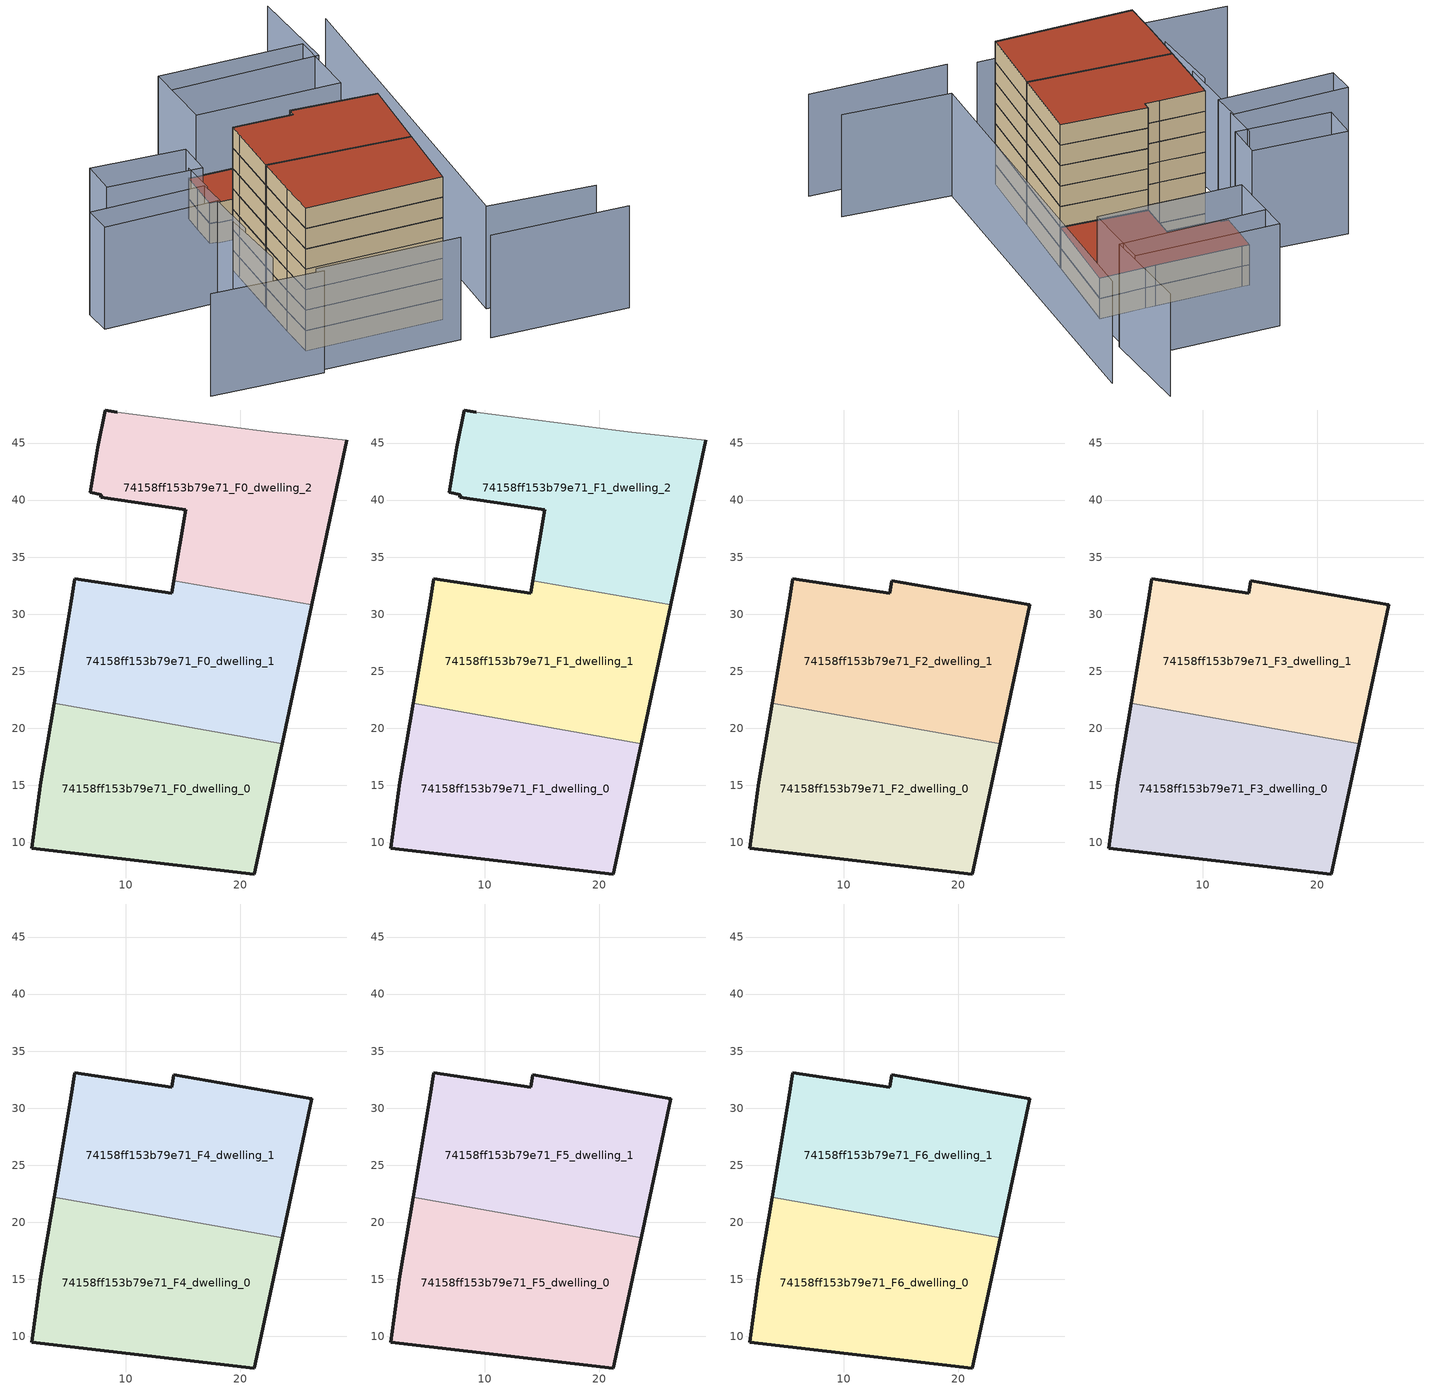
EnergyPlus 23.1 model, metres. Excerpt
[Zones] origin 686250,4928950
74158ff153b79e71_F0_dwelling_0
 floor ground (EU_floor_Construction): 21.25,7.22 23.69,18.66 3.7,22.17 2.55,15.25 1.74,9.5 z0
 wall outside (EU_wall_Construction): 23.69,18.66 21.25,7.22 1.74,9.5 2.55,15.25 3.7,22.17 z0:3
 wall to 74158ff153b79e71_F0_dwelling_1 (EU_wall_Construction): 3.7,22.17 23.69,18.66 z0:3
74158ff153b79e71_F0_dwelling_1
 floor ground (EU_floor_Construction): 23.69,18.66 26.28,30.83 14.19,32.95 14,31.83 11.94,32.13 5.51,33.08 5.15,30.87 3.7,22.17 z0
 wall outside (EU_wall_Construction): 26.28,30.83 23.69,18.66 / 3.7,22.17 5.15,30.87 5.51,33.08 11.94,32.13 14,31.83 14.19,32.95 z0:3
 wall to 74158ff153b79e71_F0_dwelling_2 (EU_wall_Construction): 14.19,32.95 26.28,30.83 z0:3
74158ff153b79e71_F0_dwelling_2
 floor ground (EU_floor_Construction): 26.28,30.83 29.35,45.24 22.86,45.96 21.46,46.12 9.25,47.7 8.17,47.89 7.54,44.64 6.85,40.66 7.83,40.47 7.79,40.26 15.26,39.15 14.19,32.95 z0
 wall outside (EU_wall_Construction): 29.35,45.24 26.28,30.83 / 14.19,32.95 15.26,39.15 7.79,40.26 7.83,40.47 6.85,40.66 7.54,44.64 8.17,47.89 9.25,47.7 z0:3
 wall adiabatic (EU_wall_Construction): 9.25,47.7 21.46,46.12 22.86,45.96 29.35,45.24 z0:3
74158ff153b79e71_F1_dwelling_0
 floor to 74158ff153b79e71_F0_dwelling_0 (EU_floor_Construction): 21.25,7.22 23.69,18.66 3.7,22.17 2.55,15.25 1.74,9.5 z3
 wall outside (EU_wall_Construction): 23.69,18.66 21.25,7.22 1.74,9.5 2.55,15.25 3.7,22.17 z3:6
 wall to 74158ff153b79e71_F1_dwelling_1 (EU_wall_Construction): 3.7,22.17 23.69,18.66 z3:6
74158ff153b79e71_F1_dwelling_1
 floor to 74158ff153b79e71_F0_dwelling_1 (EU_floor_Construction): 23.69,18.66 26.28,30.83 14.19,32.95 14,31.83 11.94,32.13 5.51,33.08 5.15,30.87 3.7,22.17 z3
 wall outside (EU_wall_Construction): 26.28,30.83 23.69,18.66 / 3.7,22.17 5.15,30.87 5.51,33.08 11.94,32.13 14,31.83 14.19,32.95 z3:6
 wall to 74158ff153b79e71_F1_dwelling_2 (EU_wall_Construction): 14.19,32.95 26.28,30.83 z3:6
74158ff153b79e71_F1_dwelling_2
 floor to 74158ff153b79e71_F0_dwelling_2 (EU_floor_Construction): 26.28,30.83 29.35,45.24 22.86,45.96 21.46,46.12 9.25,47.7 8.17,47.89 7.54,44.64 6.85,40.66 7.83,40.47 7.79,40.26 15.26,39.15 14.19,32.95 z3
 wall outside (EU_wall_Construction): 29.35,45.24 26.28,30.83 / 14.19,32.95 15.26,39.15 7.79,40.26 7.83,40.47 6.85,40.66 7.54,44.64 8.17,47.89 9.25,47.7 z3:6
 wall adiabatic (EU_wall_Construction): 9.25,47.7 21.46,46.12 22.86,45.96 29.35,45.24 z3:6
 roof outside (EU_roof_Construction): 29.35,45.24 26.28,30.83 14.19,32.95 15.26,39.15 7.79,40.26 7.83,40.47 6.85,40.66 7.54,44.64 8.17,47.89 9.25,47.7 21.46,46.12 22.86,45.96 z6
74158ff153b79e71_F2_dwelling_0
 floor to 74158ff153b79e71_F1_dwelling_0 (EU_floor_Construction): 21.25,7.22 23.69,18.66 3.7,22.17 2.55,15.25 1.74,9.5 z6
 wall outside (EU_wall_Construction): 23.69,18.66 21.25,7.22 1.74,9.5 2.55,15.25 3.7,22.17 z6:9
 wall to 74158ff153b79e71_F2_dwelling_1 (EU_wall_Construction): 3.7,22.17 23.69,18.66 z6:9
74158ff153b79e71_F2_dwelling_1
 floor to 74158ff153b79e71_F1_dwelling_1 (EU_floor_Construction): 23.69,18.66 26.28,30.83 14.19,32.95 14,31.83 11.94,32.13 5.51,33.08 5.15,30.87 3.7,22.17 z6
 wall outside (EU_wall_Construction): 3.7,22.17 5.15,30.87 5.51,33.08 11.94,32.13 14,31.83 14.19,32.95 26.28,30.83 23.69,18.66 z6:9
74158ff153b79e71_F3_dwelling_0
 floor to 74158ff153b79e71_F2_dwelling_0 (EU_floor_Construction): 21.25,7.22 23.69,18.66 3.7,22.17 2.55,15.25 1.74,9.5 z9
 wall outside (EU_wall_Construction): 23.69,18.66 21.25,7.22 1.74,9.5 2.55,15.25 3.7,22.17 z9:12
 wall to 74158ff153b79e71_F3_dwelling_1 (EU_wall_Construction): 3.7,22.17 23.69,18.66 z9:12
74158ff153b79e71_F3_dwelling_1
 floor to 74158ff153b79e71_F2_dwelling_1 (EU_floor_Construction): 23.69,18.66 26.28,30.83 14.19,32.95 14,31.83 11.94,32.13 5.51,33.08 5.15,30.87 3.7,22.17 z9
 wall outside (EU_wall_Construction): 3.7,22.17 5.15,30.87 5.51,33.08 11.94,32.13 14,31.83 14.19,32.95 26.28,30.83 23.69,18.66 z9:12
74158ff153b79e71_F4_dwelling_0
 floor to 74158ff153b79e71_F3_dwelling_0 (EU_floor_Construction): 21.25,7.22 23.69,18.66 3.7,22.17 2.55,15.25 1.74,9.5 z12
 wall outside (EU_wall_Construction): 23.69,18.66 21.25,7.22 1.74,9.5 2.55,15.25 3.7,22.17 z12:15
 wall to 74158ff153b79e71_F4_dwelling_1 (EU_wall_Construction): 3.7,22.17 23.69,18.66 z12:15
74158ff153b79e71_F4_dwelling_1
 floor to 74158ff153b79e71_F3_dwelling_1 (EU_floor_Construction): 23.69,18.66 26.28,30.83 14.19,32.95 14,31.83 11.94,32.13 5.51,33.08 5.15,30.87 3.7,22.17 z12
 wall outside (EU_wall_Construction): 3.7,22.17 5.15,30.87 5.51,33.08 11.94,32.13 14,31.83 14.19,32.95 26.28,30.83 23.69,18.66 z12:15
74158ff153b79e71_F5_dwelling_0
 floor to 74158ff153b79e71_F4_dwelling_0 (EU_floor_Construction): 21.25,7.22 23.69,18.66 3.7,22.17 2.55,15.25 1.74,9.5 z15
 wall outside (EU_wall_Construction): 23.69,18.66 21.25,7.22 1.74,9.5 2.55,15.25 3.7,22.17 z15:18
 wall to 74158ff153b79e71_F5_dwelling_1 (EU_wall_Construction): 3.7,22.17 23.69,18.66 z15:18
74158ff153b79e71_F5_dwelling_1
 floor to 74158ff153b79e71_F4_dwelling_1 (EU_floor_Construction): 23.69,18.66 26.28,30.83 14.19,32.95 14,31.83 11.94,32.13 5.51,33.08 5.15,30.87 3.7,22.17 z15
 wall outside (EU_wall_Construction): 3.7,22.17 5.15,30.87 5.51,33.08 11.94,32.13 14,31.83 14.19,32.95 26.28,30.83 23.69,18.66 z15:18
74158ff153b79e71_F6_dwelling_0
 floor to 74158ff153b79e71_F5_dwelling_0 (EU_floor_Construction): 21.25,7.22 23.69,18.66 3.7,22.17 2.55,15.25 1.74,9.5 z18
 wall outside (EU_wall_Construction): 23.69,18.66 21.25,7.22 1.74,9.5 2.55,15.25 3.7,22.17 z18:21
 wall to 74158ff153b79e71_F6_dwelling_1 (EU_wall_Construction): 3.7,22.17 23.69,18.66 z18:21
 roof outside (EU_roof_Construction): 23.69,18.66 21.25,7.22 1.74,9.5 2.55,15.25 3.7,22.17 z21
74158ff153b79e71_F6_dwelling_1
 floor to 74158ff153b79e71_F5_dwelling_1 (EU_floor_Construction): 23.69,18.66 26.28,30.83 14.19,32.95 14,31.83 11.94,32.13 5.51,33.08 5.15,30.87 3.7,22.17 z18
 wall outside (EU_wall_Construction): 3.7,22.17 5.15,30.87 5.51,33.08 11.94,32.13 14,31.83 14.19,32.95 26.28,30.83 23.69,18.66 z18:21
 roof outside (EU_roof_Construction): 26.28,30.83 23.69,18.66 3.7,22.17 5.15,30.87 5.51,33.08 11.94,32.13 14,31.83 14.19,32.95 z21
shading: 23.9,-0.19 43.26,-2.97 / 0.01,4.25 20.28,1.43 / -15.12,5.84 0.59,3.29 / -0.91,26.64 -1.84,18.36 / 42.67,4.03 27.59,6.76 / 27.59,6.76 37.35,60.8 / 0.7,36.01 0.03,30.53 / 32.85,67.71 31.29,52.89 / 31.29,52.89 10.31,55.09 / -2.18,20.75 -3.14,9.78 / -0.57,26.6 -16.96,28.39 / -16.96,28.39 -16.48,32.82 / -16.48,32.82 -0.09,31.03 / -0.09,31.03 -0.57,26.6 / -10.09,42.85 3.17,40.63 / 3.17,40.63 2.26,35.17 / 2.26,35.17 -11.01,37.39 / -11.01,37.39 -10.09,42.85 / 10.73,59.22 31.17,56.59 / 31.17,56.59 29.69,45.07 / 29.69,45.07 9.25,47.69 / 9.25,47.69 10.73,59.22 z0:15
[Building]
EU S2 Campaign: North Axis=0; Terrain=City; Solar Distribution=FullExterior
[Site:Location]
Bologna: Latitude=44.5; Longitude=11.25; Time Zone=1; Elevation=37
[SizingPeriod:WeatherFileDays]
AnnualSizingPeriod: Begin Month=1; Begin Day of Month=1; End Month=12; End Day of Month=31; Day of Week for Start Day=Monday; Use Weather File Daylight Saving Period=No; Use Weather File Rain and Snow Indicators=No
[MATERIAL]
EU_InternalMass_Material: Roughness=MediumRough; Thickness=0.1; Conductivity=1; Density=1800; Specific Heat=900; Thermal Absorptance=0.9; Solar Absorptance=0.7; Visible Absorptance=0.7
[MATERIAL:NOMASS] Roughness=MediumRough; Thermal Absorptance=0.9; Solar Absorptance=0.7; Visible Absorptance=0.7
Name | Thermal Resistance
EU_wall_NoMass | 0.905828
EU_roof_NoMass | 0.37593
EU_floor_NoMass | 0.67114
[CONSTRUCTION]
EU_wall_Construction: EU_wall_NoMass
EU_roof_Construction: EU_roof_NoMass
EU_floor_Construction: EU_floor_NoMass
EU_InternalMass_Construction: EU_InternalMass_Material
[ZONE] Type=1; Multiplier=1; Ceiling Height=autocalculate; Floor Area=autocalculate; Part of Total Floor Area=Yes
Name | Volume
74158ff153b79e71_F0_dwelling_0 | 734.856
74158ff153b79e71_F1_dwelling_0; 74158ff153b79e71_F2_dwelling_0; 74158ff153b79e71_F3_dwelling_0; 74158ff153b79e71_F4_dwelling_0; 74158ff153b79e71_F5_dwelling_0; 74158ff153b79e71_F6_dwelling_0 | 734.855
74158ff153b79e71_F0_dwelling_1 | 734.821
74158ff153b79e71_F1_dwelling_1; 74158ff153b79e71_F2_dwelling_1; 74158ff153b79e71_F3_dwelling_1; 74158ff153b79e71_F4_dwelling_1; 74158ff153b79e71_F5_dwelling_1; 74158ff153b79e71_F6_dwelling_1 | 734.823
74158ff153b79e71_F0_dwelling_2; 74158ff153b79e71_F1_dwelling_2 | 734.861
[INTERNALMASS] Construction=EU_InternalMass_Construction
Name | Zone or ZoneList | Surface Area
74158ff153b79e71_F0_dwelling_0_EU_InternalMass | 74158ff153b79e71_F0_dwelling_0 | 244.952
74158ff153b79e71_F0_dwelling_1_EU_InternalMass | 74158ff153b79e71_F0_dwelling_1 | 244.941
74158ff153b79e71_F0_dwelling_2_EU_InternalMass | 74158ff153b79e71_F0_dwelling_2 | 244.954
74158ff153b79e71_F1_dwelling_0_EU_InternalMass | 74158ff153b79e71_F1_dwelling_0 | 244.952
74158ff153b79e71_F1_dwelling_1_EU_InternalMass | 74158ff153b79e71_F1_dwelling_1 | 244.941
74158ff153b79e71_F1_dwelling_2_EU_InternalMass | 74158ff153b79e71_F1_dwelling_2 | 244.954
74158ff153b79e71_F2_dwelling_0_EU_InternalMass | 74158ff153b79e71_F2_dwelling_0 | 367.426
74158ff153b79e71_F2_dwelling_1_EU_InternalMass | 74158ff153b79e71_F2_dwelling_1 | 367.426
74158ff153b79e71_F3_dwelling_0_EU_InternalMass | 74158ff153b79e71_F3_dwelling_0 | 367.426
74158ff153b79e71_F3_dwelling_1_EU_InternalMass | 74158ff153b79e71_F3_dwelling_1 | 367.426
74158ff153b79e71_F4_dwelling_0_EU_InternalMass | 74158ff153b79e71_F4_dwelling_0 | 367.426
74158ff153b79e71_F4_dwelling_1_EU_InternalMass | 74158ff153b79e71_F4_dwelling_1 | 367.426
74158ff153b79e71_F5_dwelling_0_EU_InternalMass | 74158ff153b79e71_F5_dwelling_0 | 367.426
74158ff153b79e71_F5_dwelling_1_EU_InternalMass | 74158ff153b79e71_F5_dwelling_1 | 367.426
74158ff153b79e71_F6_dwelling_0_EU_InternalMass | 74158ff153b79e71_F6_dwelling_0 | 367.426
74158ff153b79e71_F6_dwelling_1_EU_InternalMass | 74158ff153b79e71_F6_dwelling_1 | 367.426
[OTHEREQUIPMENT] Fuel Type=Electricity; Design Level Calculation Method=Watts/Area; Power per Zone Floor Area=1; Fraction Latent=0; Fraction Radiant=0; Fraction Lost=0; Carbon Dioxide Generation Rate=0; EndUse Subcategory=EU_Step8_InternalGains
Name | Zone or ZoneList or Space or SpaceList | Schedule
EU_Step8_InternalGain_74158ff153b79e71_F0_dwelling_0_f000 | 74158ff153b79e71_F0_dwelling_0 | EU_Step8_GainSchedule_74158ff153b79e71_F0_dwelling_0_f000
EU_Step8_InternalGain_74158ff153b79e71_F0_dwelling_1_f000 | 74158ff153b79e71_F0_dwelling_1 | EU_Step8_GainSchedule_74158ff153b79e71_F0_dwelling_1_f000
EU_Step8_InternalGain_74158ff153b79e71_F0_dwelling_2_f000 | 74158ff153b79e71_F0_dwelling_2 | EU_Step8_GainSchedule_74158ff153b79e71_F0_dwelling_2_f000
EU_Step8_InternalGain_74158ff153b79e71_F1_dwelling_0_f000 | 74158ff153b79e71_F1_dwelling_0 | EU_Step8_GainSchedule_74158ff153b79e71_F1_dwelling_0_f000
EU_Step8_InternalGain_74158ff153b79e71_F1_dwelling_1_f000 | 74158ff153b79e71_F1_dwelling_1 | EU_Step8_GainSchedule_74158ff153b79e71_F1_dwelling_1_f000
EU_Step8_InternalGain_74158ff153b79e71_F1_dwelling_2_f000 | 74158ff153b79e71_F1_dwelling_2 | EU_Step8_GainSchedule_74158ff153b79e71_F1_dwelling_2_f000
EU_Step8_InternalGain_74158ff153b79e71_F2_dwelling_0_f000 | 74158ff153b79e71_F2_dwelling_0 | EU_Step8_GainSchedule_74158ff153b79e71_F2_dwelling_0_f000
EU_Step8_InternalGain_74158ff153b79e71_F2_dwelling_1_f000 | 74158ff153b79e71_F2_dwelling_1 | EU_Step8_GainSchedule_74158ff153b79e71_F2_dwelling_1_f000
EU_Step8_InternalGain_74158ff153b79e71_F3_dwelling_0_f000 | 74158ff153b79e71_F3_dwelling_0 | EU_Step8_GainSchedule_74158ff153b79e71_F3_dwelling_0_f000
EU_Step8_InternalGain_74158ff153b79e71_F3_dwelling_1_f000 | 74158ff153b79e71_F3_dwelling_1 | EU_Step8_GainSchedule_74158ff153b79e71_F3_dwelling_1_f000
EU_Step8_InternalGain_74158ff153b79e71_F4_dwelling_0_f000 | 74158ff153b79e71_F4_dwelling_0 | EU_Step8_GainSchedule_74158ff153b79e71_F4_dwelling_0_f000
EU_Step8_InternalGain_74158ff153b79e71_F4_dwelling_1_f000 | 74158ff153b79e71_F4_dwelling_1 | EU_Step8_GainSchedule_74158ff153b79e71_F4_dwelling_1_f000
EU_Step8_InternalGain_74158ff153b79e71_F5_dwelling_0_f000 | 74158ff153b79e71_F5_dwelling_0 | EU_Step8_GainSchedule_74158ff153b79e71_F5_dwelling_0_f000
EU_Step8_InternalGain_74158ff153b79e71_F5_dwelling_1_f000 | 74158ff153b79e71_F5_dwelling_1 | EU_Step8_GainSchedule_74158ff153b79e71_F5_dwelling_1_f000
EU_Step8_InternalGain_74158ff153b79e71_F6_dwelling_0_f000 | 74158ff153b79e71_F6_dwelling_0 | EU_Step8_GainSchedule_74158ff153b79e71_F6_dwelling_0_f000
EU_Step8_InternalGain_74158ff153b79e71_F6_dwelling_1_f000 | 74158ff153b79e71_F6_dwelling_1 | EU_Step8_GainSchedule_74158ff153b79e71_F6_dwelling_1_f000
[ZONEVENTILATION:DESIGNFLOWRATE] Schedule=EU_AlwaysOn; Design Flow Rate Calculation Method=AirChanges/Hour; Air Changes per Hour=0.73129; Ventilation Type=Natural; Fan Pressure Rise=0; Fan Total Efficiency=1; Constant Term Coefficient=1; Temperature Term Coefficient=0; Velocity Term Coefficient=0; Velocity Squared Term Coefficient=0; Minimum Indoor Temperature=-100; Maximum Indoor Temperature=100; Delta Temperature=-100; Minimum Outdoor Temperature=-100; Maximum Outdoor Temperature=100; Maximum Wind Speed=40
Name | Zone or ZoneList or Space or SpaceList
EU_ConstantAir_74158ff153b79e71_F0_dwelling_0 | 74158ff153b79e71_F0_dwelling_0
EU_ConstantAir_74158ff153b79e71_F0_dwelling_1 | 74158ff153b79e71_F0_dwelling_1
EU_ConstantAir_74158ff153b79e71_F0_dwelling_2 | 74158ff153b79e71_F0_dwelling_2
EU_ConstantAir_74158ff153b79e71_F1_dwelling_0 | 74158ff153b79e71_F1_dwelling_0
EU_ConstantAir_74158ff153b79e71_F1_dwelling_1 | 74158ff153b79e71_F1_dwelling_1
EU_ConstantAir_74158ff153b79e71_F1_dwelling_2 | 74158ff153b79e71_F1_dwelling_2
EU_ConstantAir_74158ff153b79e71_F2_dwelling_0 | 74158ff153b79e71_F2_dwelling_0
EU_ConstantAir_74158ff153b79e71_F2_dwelling_1 | 74158ff153b79e71_F2_dwelling_1
EU_ConstantAir_74158ff153b79e71_F3_dwelling_0 | 74158ff153b79e71_F3_dwelling_0
EU_ConstantAir_74158ff153b79e71_F3_dwelling_1 | 74158ff153b79e71_F3_dwelling_1
EU_ConstantAir_74158ff153b79e71_F4_dwelling_0 | 74158ff153b79e71_F4_dwelling_0
EU_ConstantAir_74158ff153b79e71_F4_dwelling_1 | 74158ff153b79e71_F4_dwelling_1
EU_ConstantAir_74158ff153b79e71_F5_dwelling_0 | 74158ff153b79e71_F5_dwelling_0
EU_ConstantAir_74158ff153b79e71_F5_dwelling_1 | 74158ff153b79e71_F5_dwelling_1
EU_ConstantAir_74158ff153b79e71_F6_dwelling_0 | 74158ff153b79e71_F6_dwelling_0
EU_ConstantAir_74158ff153b79e71_F6_dwelling_1 | 74158ff153b79e71_F6_dwelling_1
[HVACTEMPLATE:THERMOSTAT] Constant Heating Setpoint=20; Constant Cooling Setpoint=50
EU_HeatOnly_74158ff153b79e71_F0_dwelling_0; EU_HeatOnly_74158ff153b79e71_F0_dwelling_1; EU_HeatOnly_74158ff153b79e71_F0_dwelling_2; EU_HeatOnly_74158ff153b79e71_F1_dwelling_0; EU_HeatOnly_74158ff153b79e71_F1_dwelling_1; EU_HeatOnly_74158ff153b79e71_F1_dwelling_2; EU_HeatOnly_74158ff153b79e71_F2_dwelling_0; EU_HeatOnly_74158ff153b79e71_F2_dwelling_1; EU_HeatOnly_74158ff153b79e71_F3_dwelling_0; EU_HeatOnly_74158ff153b79e71_F3_dwelling_1; EU_HeatOnly_74158ff153b79e71_F4_dwelling_0; EU_HeatOnly_74158ff153b79e71_F4_dwelling_1; EU_HeatOnly_74158ff153b79e71_F5_dwelling_0; EU_HeatOnly_74158ff153b79e71_F5_dwelling_1; EU_HeatOnly_74158ff153b79e71_F6_dwelling_0; EU_HeatOnly_74158ff153b79e71_F6_dwelling_1
[HVACTEMPLATE:ZONE:IDEALLOADSAIRSYSTEM] System Availability Schedule=EU_AlwaysOn; Maximum Heating Supply Air Temperature=50; Minimum Cooling Supply Air Temperature=13; Maximum Heating Supply Air Humidity Ratio=0.0156; Minimum Cooling Supply Air Humidity Ratio=0.0077; Heating Limit=NoLimit; Cooling Limit=NoLimit; Heating Availability Schedule=EU_AlwaysOn; Cooling Availability Schedule=EU_CoolingOff; Dehumidification Control Type=ConstantSensibleHeatRatio; Cooling Sensible Heat Ratio=0.7; Dehumidification Setpoint=60; Humidification Control Type=None; Humidification Setpoint=30; Outdoor Air Method=None; Outdoor Air Flow Rate per Person=0.00944; Outdoor Air Flow Rate per Zone Floor Area=0; Outdoor Air Flow Rate per Zone=0; Demand Controlled Ventilation Type=None; Outdoor Air Economizer Type=NoEconomizer; Heat Recovery Type=None; Sensible Heat Recovery Effectiveness=0.7; Latent Heat Recovery Effectiveness=0.65
Name | Template Thermostat
74158ff153b79e71_F0_dwelling_0 | EU_HeatOnly_74158ff153b79e71_F0_dwelling_0
74158ff153b79e71_F0_dwelling_1 | EU_HeatOnly_74158ff153b79e71_F0_dwelling_1
74158ff153b79e71_F0_dwelling_2 | EU_HeatOnly_74158ff153b79e71_F0_dwelling_2
74158ff153b79e71_F1_dwelling_0 | EU_HeatOnly_74158ff153b79e71_F1_dwelling_0
74158ff153b79e71_F1_dwelling_1 | EU_HeatOnly_74158ff153b79e71_F1_dwelling_1
74158ff153b79e71_F1_dwelling_2 | EU_HeatOnly_74158ff153b79e71_F1_dwelling_2
74158ff153b79e71_F2_dwelling_0 | EU_HeatOnly_74158ff153b79e71_F2_dwelling_0
74158ff153b79e71_F2_dwelling_1 | EU_HeatOnly_74158ff153b79e71_F2_dwelling_1
74158ff153b79e71_F3_dwelling_0 | EU_HeatOnly_74158ff153b79e71_F3_dwelling_0
74158ff153b79e71_F3_dwelling_1 | EU_HeatOnly_74158ff153b79e71_F3_dwelling_1
74158ff153b79e71_F4_dwelling_0 | EU_HeatOnly_74158ff153b79e71_F4_dwelling_0
74158ff153b79e71_F4_dwelling_1 | EU_HeatOnly_74158ff153b79e71_F4_dwelling_1
74158ff153b79e71_F5_dwelling_0 | EU_HeatOnly_74158ff153b79e71_F5_dwelling_0
74158ff153b79e71_F5_dwelling_1 | EU_HeatOnly_74158ff153b79e71_F5_dwelling_1
74158ff153b79e71_F6_dwelling_0 | EU_HeatOnly_74158ff153b79e71_F6_dwelling_0
74158ff153b79e71_F6_dwelling_1 | EU_HeatOnly_74158ff153b79e71_F6_dwelling_1
[SIZING:ZONE] Zone Cooling Design Supply Air Temperature Input Method=SupplyAirTemperature; Zone Cooling Design Supply Air Temperature=13; Zone Heating Design Supply Air Temperature Input Method=SupplyAirTemperature; Zone Heating Design Supply Air Temperature=50; Zone Cooling Design Supply Air Humidity Ratio=0.008; Zone Heating Design Supply Air Humidity Ratio=0.008; Cooling Design Air Flow Method=DesignDay; Cooling Design Air Flow Rate=0; Cooling Minimum Air Flow per Zone Floor Area=0.000762; Cooling Minimum Air Flow=0; Cooling Minimum Air Flow Fraction=0.2; Heating Design Air Flow Method=DesignDay; Heating Design Air Flow Rate=0; Heating Maximum Air Flow per Zone Floor Area=0.002032; Heating Maximum Air Flow=0.141576; Heating Maximum Air Flow Fraction=0.3; Account for Dedicated Outdoor Air System=No; Dedicated Outdoor Air System Control Strategy=NeutralSupplyAir; Dedicated Outdoor Air Low Setpoint Temperature for Design=autosize; Dedicated Outdoor Air High Setpoint Temperature for Design=autosize; Zone Load Sizing Method=Sensible Load Only No Latent Load; Zone Latent Cooling Design Supply Air Humidity Ratio Input Method=HumidityRatioDifference; Zone Cooling Design Supply Air Humidity Ratio Difference=0.005; Zone Latent Heating Design Supply Air Humidity Ratio Input Method=HumidityRatioDifference; Zone Humidification Design Supply Air Humidity Ratio Difference=0.005
74158ff153b79e71_F0_dwelling_0; 74158ff153b79e71_F0_dwelling_1; 74158ff153b79e71_F0_dwelling_2; 74158ff153b79e71_F1_dwelling_0; 74158ff153b79e71_F1_dwelling_1; 74158ff153b79e71_F1_dwelling_2; 74158ff153b79e71_F2_dwelling_0; 74158ff153b79e71_F2_dwelling_1; 74158ff153b79e71_F3_dwelling_0; 74158ff153b79e71_F3_dwelling_1; 74158ff153b79e71_F4_dwelling_0; 74158ff153b79e71_F4_dwelling_1; 74158ff153b79e71_F5_dwelling_0; 74158ff153b79e71_F5_dwelling_1; 74158ff153b79e71_F6_dwelling_0; 74158ff153b79e71_F6_dwelling_1
[SCHEDULE:CONSTANT]
Name | Hourly Value
EU_AlwaysOn | 1
EU_CoolingOff | 0
[SCHEDULE:FILE] Column Number=1; Rows to Skip at Top=0; Number of Hours of Data=8760; Column Separator=Comma; Interpolate to Timestep=No; Minutes per Item=60; Adjust Schedule for Daylight Savings=Yes
Name | File
EU_Step8_GainSchedule_74158ff153b79e71_F0_dwelling_0_f000 | ../../schedules/74158ff153b79e71/74158ff153b79e71_F0_dwelling_0_f000_gain.csv
EU_Step8_GainSchedule_74158ff153b79e71_F0_dwelling_1_f000 | ../../schedules/74158ff153b79e71/74158ff153b79e71_F0_dwelling_1_f000_gain.csv
EU_Step8_GainSchedule_74158ff153b79e71_F0_dwelling_2_f000 | ../../schedules/74158ff153b79e71/74158ff153b79e71_F0_dwelling_2_f000_gain.csv
EU_Step8_GainSchedule_74158ff153b79e71_F1_dwelling_0_f000 | ../../schedules/74158ff153b79e71/74158ff153b79e71_F1_dwelling_0_f000_gain.csv
EU_Step8_GainSchedule_74158ff153b79e71_F1_dwelling_1_f000 | ../../schedules/74158ff153b79e71/74158ff153b79e71_F1_dwelling_1_f000_gain.csv
EU_Step8_GainSchedule_74158ff153b79e71_F1_dwelling_2_f000 | ../../schedules/74158ff153b79e71/74158ff153b79e71_F1_dwelling_2_f000_gain.csv
EU_Step8_GainSchedule_74158ff153b79e71_F2_dwelling_0_f000 | ../../schedules/74158ff153b79e71/74158ff153b79e71_F2_dwelling_0_f000_gain.csv
EU_Step8_GainSchedule_74158ff153b79e71_F2_dwelling_1_f000 | ../../schedules/74158ff153b79e71/74158ff153b79e71_F2_dwelling_1_f000_gain.csv
EU_Step8_GainSchedule_74158ff153b79e71_F3_dwelling_0_f000 | ../../schedules/74158ff153b79e71/74158ff153b79e71_F3_dwelling_0_f000_gain.csv
EU_Step8_GainSchedule_74158ff153b79e71_F3_dwelling_1_f000 | ../../schedules/74158ff153b79e71/74158ff153b79e71_F3_dwelling_1_f000_gain.csv
EU_Step8_GainSchedule_74158ff153b79e71_F4_dwelling_0_f000 | ../../schedules/74158ff153b79e71/74158ff153b79e71_F4_dwelling_0_f000_gain.csv
EU_Step8_GainSchedule_74158ff153b79e71_F4_dwelling_1_f000 | ../../schedules/74158ff153b79e71/74158ff153b79e71_F4_dwelling_1_f000_gain.csv
EU_Step8_GainSchedule_74158ff153b79e71_F5_dwelling_0_f000 | ../../schedules/74158ff153b79e71/74158ff153b79e71_F5_dwelling_0_f000_gain.csv
EU_Step8_GainSchedule_74158ff153b79e71_F5_dwelling_1_f000 | ../../schedules/74158ff153b79e71/74158ff153b79e71_F5_dwelling_1_f000_gain.csv
EU_Step8_GainSchedule_74158ff153b79e71_F6_dwelling_0_f000 | ../../schedules/74158ff153b79e71/74158ff153b79e71_F6_dwelling_0_f000_gain.csv
EU_Step8_GainSchedule_74158ff153b79e71_F6_dwelling_1_f000 | ../../schedules/74158ff153b79e71/74158ff153b79e71_F6_dwelling_1_f000_gain.csv
